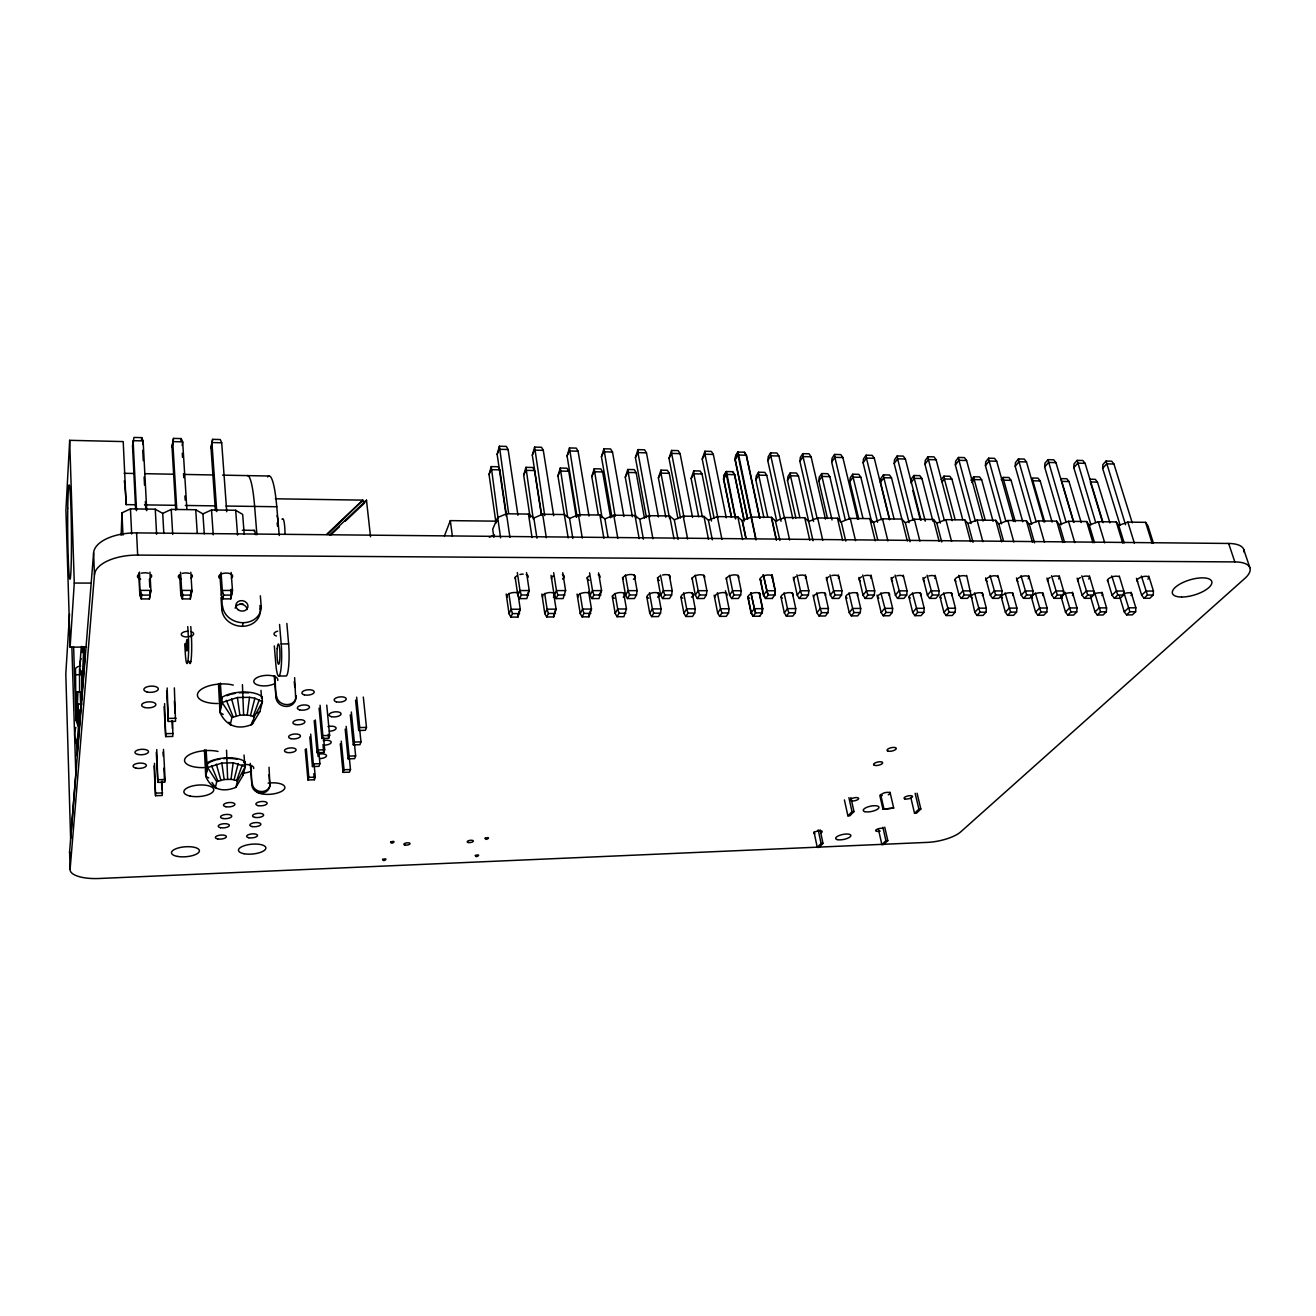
<?xml version="1.0" encoding="UTF-8"?>
<svg xmlns="http://www.w3.org/2000/svg" width="1316" height="1316" viewBox="0 0 1316 1316"><rect width="100%" height="100%" fill="white"/><g stroke="black" fill="none" stroke-linecap="round" stroke-linejoin="round"><path stroke-width="1.5" d="M644.478 518.208L636.138 472.625L634.312 469.615L627.748 469.483L635.973 518.093M623.916 516.497L612.483 452.013L610.624 448.953L603.896 448.789L615.164 516.382M577.066 594.042L580.208 613.519L582.067 616.859L588.976 616.826L589.058 613.486M610.608 517.764L602.629 471.934L600.836 468.907L594.19 468.776L602.004 517.649M589.009 516.036L578.086 451.191L576.276 448.114L569.466 447.95L580.175 516.086M541.847 594.042L544.824 613.618L546.65 616.974L553.658 616.957L553.789 613.601M576.342 517.32L568.742 471.243L566.966 468.2L560.271 468.052L567.657 517.221M80.687 705.639L80.243 692.002L76.213 692.068L76.97 715.476L77.907 692.035M1136.465 578.316L1141.663 595.21L1144.032 598.27L1149.839 598.27L1153.244 595.029L1153.441 591.048L1148.769 576.013M553.691 515.74L543.294 450.352L541.518 447.275L534.625 447.095L544.725 515.625M1119.571 596.28L1124.275 611.874L1126.595 614.901L1132.319 614.885L1135.626 611.743L1135.84 607.811L1131.069 592.2M136.354 504.768L126.155 504.62L123.211 441.584L69.682 440.317L65.915 510.213L70.11 647.176L86.478 647.044M1107.529 580.109L1112.053 595.21L1114.405 598.286L1120.261 598.286L1123.601 595.029L1123.831 591.032L1119.242 575.915M541.386 514.869L534.477 470.536L532.733 467.476L525.939 467.328L533.21 518.784M506.199 594.026L509.029 613.733L510.822 617.105L517.895 617.089L518.093 613.7M1090.421 596.28L1095.027 611.956L1097.314 615L1103.104 614.983L1106.345 611.825L1106.575 607.877L1101.903 592.184M1077.13 578.135L1082.114 595.21L1084.45 598.303L1090.372 598.303L1093.645 595.029L1093.876 590.999L1089.385 575.799M1120.113 525.15L1102.643 468.348L1102.874 464.597L1106.032 461.077L1111.691 461.209L1113.945 464.022L1132.237 522.863M69.534 613.98L65.8 673.891L70.62 838.687L75.818 774.038L71.87 647.094M1060.943 596.28L1065.466 612.039L1067.737 615.115L1073.576 615.098L1076.751 611.907L1076.998 607.943L1072.425 592.167M1046.977 578.037L1051.862 595.21L1054.149 598.319L1060.137 598.319L1063.344 595.013L1063.608 590.983L1059.216 575.701M1090.931 524.771L1073.807 467.674L1074.053 463.906L1077.146 460.37L1082.854 460.501L1085.091 463.331L1103.088 522.649M70.11 647.176L74.272 583.054L69.682 440.317M1031.152 596.296L1035.577 612.137L1037.831 615.214L1043.736 615.197L1046.845 612.006L1047.108 608.008L1042.848 592.907M1016.478 577.938L1021.249 595.21L1023.535 598.336L1029.589 598.336L1032.715 595.013L1032.994 590.95L1028.701 575.586M1061.502 524.64L1044.657 467.015L1044.92 463.216L1047.947 459.646L1053.721 459.794L1055.942 462.64L1073.56 522.255M517.945 515.263L508.108 449.513L506.364 446.404L499.389 446.239L508.585 513.158M76.213 692.068L75.802 697.76L75.489 668.939A6.679 2.912 -1.8 0 1 80.654 666.06M1000.736 595.161L1005.375 612.22L1007.595 615.329L1013.567 615.312L1016.594 612.088L1016.89 608.091L1012.711 592.891M506.051 512.368L499.8 469.828L498.106 466.736L491.23 466.604L498.04 518.34M985.651 577.856L990.323 595.21L992.577 598.352L998.696 598.352L1001.739 595.013L1002.052 590.933L997.841 575.487M1031.678 524.261L1015.195 466.325L1015.491 462.508L1018.452 458.939L1024.276 459.07L1026.48 461.932L1043.72 521.86M79.486 668.89L79.618 691.936M79.898 665.205L81.263 647.028M966.651 575.372L974.827 612.318L977.031 615.444L983.068 615.411L986.029 612.187L986.326 608.156L982.262 592.874M76.97 715.476L77.841 704.093L81.937 704.027M81.822 652.111L82.234 646.617M76.723 721.842L77.825 707.613A30.005 26.238 2.7 0 0 78.434 726.712L77.019 744.724A29.445 25.876 2.1 0 1 75.851 727.419M78.22 716.003L78.664 710.262L81.427 710.212M81.707 671.242L82.02 691.081L79.207 726.3L78.664 710.262M81.115 658.576A31.551 27.225 4.4 0 0 82.382 676.819L83.846 646.715M1001.525 523.867L985.437 465.634L985.733 461.801L988.629 458.198L994.518 458.346L996.689 461.225L1013.55 521.465M1228.65 543.459L1234.836 561.916A34.561 13.242 -17 0 1 1244.804 578.448L960.664 831.909A25.646 8.159 -12.3 0 1 927.533 842.372L99.062 878.496A30.136 10.495 -3.7 0 1 70.11 869.317L69.6 851.847L93.617 552.769A40.451 19.773 -1.6 0 1 136.584 532.898L1228.65 543.459A34.397 13.456 -17.2 0 1 1243.982 552.029M940.035 597.069L943.95 612.417L946.122 615.543L952.241 615.526L955.12 612.285L955.449 608.222L951.468 592.874M70.11 869.317L94.456 574.812L93.617 552.769M922.977 577.658L927.402 595.21L929.606 598.385L935.857 598.385L938.752 595.013L939.098 590.884L935.1 575.256M971.06 523.488L955.35 464.943L955.663 461.094L958.476 457.458L964.447 457.606L966.586 460.501L983.052 521.07M908.928 597.086L912.728 612.499L914.883 615.658L921.052 615.641L923.865 612.368L924.21 608.305L920.345 592.858M891.097 577.56L895.406 595.21L897.578 598.402L903.911 598.402L906.724 595.013L907.086 590.851L903.204 575.158M940.249 523.094L924.934 464.235L925.263 460.37L928.01 456.718L934.031 456.866L936.153 459.761L952.225 520.659M876.999 595.161L881.177 612.598L883.299 615.773L889.534 615.756L892.264 612.466L892.626 608.37L888.859 592.842M858.871 577.461L863.049 595.194L865.204 598.418L871.603 598.418L874.317 595.013L874.712 590.835L870.945 575.043M909.109 522.699L894.189 463.528L894.551 459.629L897.216 455.961L903.302 456.109L905.408 459.037L921.052 520.248M889.682 519.343L880.519 482.265L880.881 478.432L883.464 474.862L889.484 474.994L891.524 477.889L907.333 540.991M845.645 597.102L849.248 612.697L851.353 615.888L857.67 615.872L860.302 612.565L860.697 608.436L857.045 592.825M826.267 577.362L830.33 595.194L832.436 598.435L838.917 598.435L841.549 595.013L841.977 590.802L838.308 574.928M877.607 522.288L863.099 462.804L863.493 458.889L866.076 455.204L872.228 455.352L874.301 458.281L889.517 519.82M244.2 534.296L242.67 514.408L235.679 510.279L211.514 509.95L202.927 513.898L195.722 509.736L171.244 509.407L162.707 513.388L155.255 509.193L130.465 508.864L121.96 512.862L121.154 535.382M858.756 518.932L849.84 481.672L850.235 477.79L852.735 474.221L858.822 474.352L860.845 477.264L871.801 522.419M813.058 595.161L816.973 612.795L819.045 616.003L825.428 615.987L827.978 612.664L828.406 608.518L824.852 592.809M135.647 509.588L132.538 446.058L133.952 437.438L141.766 437.619L143.131 440.909L146.75 510.69M845.3 519.886L831.679 462.08L832.09 458.149L834.591 454.431L840.825 454.596L842.865 457.54L857.654 519.409M827.501 518.52L818.832 481.047L819.243 477.165L821.678 473.563L827.813 473.694L829.82 476.622L840.463 522.024M793.301 577.263L797.233 595.194L799.305 598.451L805.869 598.451L808.402 595.013L808.846 590.785L805.31 574.812M780.964 597.135L784.336 612.894L786.376 616.118L792.841 616.102L795.308 612.763L795.752 608.584L792.314 592.809M813.568 521.481L799.914 461.357L800.342 457.392L802.776 453.658L809.06 453.806L811.084 456.767L825.461 519.146M141.454 440.432L141.766 437.619M774.614 595.013L775.091 590.752L771.653 574.681M795.884 518.093L787.494 480.439L787.922 476.524L790.274 472.905L796.493 473.036L798.467 475.964L813.025 540.777M772.163 598.467L774.877 595.013L775.354 590.752L771.933 574.681M142.737 444.495L143.131 440.909L133.097 440.663L136.551 510.707M761.98 612.861L762.457 608.666L759.135 592.792M759.612 616.217L762.244 612.861L762.721 608.666L759.398 592.792M781.062 521.284L767.787 460.6L768.248 456.636L770.584 452.869L776.95 453.033L778.94 455.994L792.857 518.718M726.119 577.872L729.607 595.194L731.63 598.5L738.342 598.484L740.694 594.996L741.188 590.72L738.029 575.306M763.922 517.682L755.812 479.797L756.272 475.882L758.542 472.23L764.81 472.362L766.751 475.323L776.736 521.218M714.144 595.161L717.681 613.091L719.655 616.365L726.268 616.332L728.554 612.96L729.048 608.749L725.445 590.785M747.455 518.899L735.052 459.843L735.545 455.846L737.799 452.062L744.478 452.227L746.452 455.221L759.891 518.29M691.986 577.773L695.325 595.194L697.332 598.517L704.109 598.517L706.363 594.996L706.889 590.703L703.863 575.191M731.367 517.237L723.52 479.172L724.014 475.208L726.185 471.556L732.782 471.687L734.706 474.665L744.346 520.807M680.882 597.168L683.909 613.207L685.85 616.48L692.545 616.464L694.716 613.059L695.243 608.815L692.167 592.759M714.16 518.471L702.218 459.087L704.883 451.256L711.397 451.421L713.321 454.431L726.284 517.846M149.942 572.131L150.896 590.39L149.382 598.928L141.256 598.928L139.841 595.309L139.562 572.098M698.681 516.81L691.13 478.53L693.729 470.865L700.145 470.996L702.037 473.99L711.462 521.021M141.256 598.928L141.75 595.095L140.467 590.374L150.896 590.39L149.382 598.928M215.298 787.988L216.745 781.655L224.164 779.549L231.024 779.352L233.146 762.786L245.319 766.521L243.082 775.19L235.909 787.33C223.704 792.512 211.317 790.044 205.724 776.292L204.424 749.807M230.267 724.771L231.929 717.516L239.89 715.197L247.211 715.049L249.497 697.315L254.86 698.22L262.41 701.757L259.844 711.693L252.261 724.293C238.92 730.067 226.533 726.81 219.969 712.466L218.472 684.007M657.441 577.675L660.648 595.194L662.622 598.533L669.482 598.533L671.637 594.996L672.196 590.67L669.285 575.076M646.847 597.168L649.742 613.305L651.65 616.612L658.411 616.579L660.517 613.174L661.06 608.897L658.099 592.743M665.814 517.237L658.395 477.873L660.928 470.174L667.409 470.305L669.268 473.316L677.97 518.636M680.487 518.027L669.005 458.33L671.604 450.45L678.184 450.615L680.092 453.642L692.561 517.402M622.501 577.56L625.577 595.194L627.502 598.55L634.444 598.55L636.5 594.996L637.092 590.637L634.296 574.944M612.203 595.984L615.181 613.404L617.056 616.727L623.899 616.711L626.465 608.979L623.768 593.467M175.768 510.115L172.018 446.963L173.515 438.392L181.246 438.59L182.661 441.847L186.872 509.177M173.515 438.392L172.018 446.963M646.419 517.583L635.414 457.54L637.947 449.628L644.593 449.792L646.469 452.836L658.444 516.958M587.133 577.461L590.078 595.194L591.97 598.566L598.994 598.566L601.56 590.621L598.566 572.855M632.387 516.793L625.281 477.215L627.748 469.483M588.976 616.826L591.476 609.061L588.581 591.509M611.956 517.139L601.428 456.767L603.896 448.789M180.851 441.37L181.246 438.59M598.254 514.359L591.789 476.556L594.19 468.776M182.134 445.417L182.661 441.847L172.741 441.617L176.772 509.029M551.059 575.372L554.151 595.194L556.01 598.583L563.116 598.583L565.6 590.588L562.755 572.723M553.658 616.957L556.076 609.144L553.625 593.45M568.183 537.915L557.935 475.882L560.271 468.052M577.099 516.678L567.064 455.961L569.466 447.95M515.148 577.247L517.78 595.194L519.606 598.615L526.811 598.599L529.213 590.555L526.532 572.592M517.895 617.089L520.248 609.226L517.649 591.46M541.567 514.523L532.306 455.155L534.625 447.095M530.134 517.468L523.686 475.208L525.939 467.328M506.183 516.036L497.152 454.349L499.389 446.239M496.017 523.094L489.042 474.533L491.23 466.604M190.853 591.295L190.327 598.912L182.299 598.912L180.851 595.309L181.641 590.407L180.555 572.246M182.299 598.912L182.94 595.095L181.641 590.407L191.939 590.407L190.804 572.279M215.396 510.641L211.004 447.868L212.616 439.347L220.249 439.544L221.697 442.785L226.73 511.727M212.616 439.347L211.004 447.868M162.082 781.013L162.23 795.506L155.551 795.719L154.482 763.313M163.497 749.413L165.092 779.516L164.615 782.181L157.838 782.378L156.752 749.561M172.676 721.497L172.807 736.45L165.701 736.615L164.582 703.616M174.354 687.873L175.538 721.3L168.3 721.431L167.165 687.988M190.327 598.912L191.939 590.407L190.984 595.095L182.94 595.095M219.936 575.322L221.335 595.309L222.832 598.895L230.761 598.879L231.024 589.321M221.335 595.309L222.305 590.44L221.039 572.394M222.832 598.895L223.605 595.095L222.305 590.44L232.471 590.44L231.155 572.427M260.338 595.803L261.144 605.837L260.272 609.472A19.362 16.582 11.9 0 1 242.309 626.301A19.362 16.582 11.9 0 1 221.845 609.555L222.026 597.826M230.761 598.879L232.471 590.44L231.55 595.095L223.605 595.095M235.909 787.33L237.505 781.03L245.319 766.521L244.973 761.783A21.796 8.603 -4.5 0 0 227.207 757.868A21.796 8.603 -4.5 0 0 207.303 762.803L207.615 767.573L205.724 776.292L208.783 777.97M252.261 724.293L254.087 717.072L262.41 701.757L262.016 696.773A23.277 9.886 -4.3 0 0 243.115 692.035A23.277 9.886 -4.3 0 0 221.795 697.464L222.141 702.481L219.969 712.466L223.194 714.44M132.538 446.058L133.508 441.65M215.001 760.22A20.48 8.093 -4.5 0 0 208.405 763.033L207.007 764.185L207.303 762.803M221.795 697.464L221.45 699.043L220.348 683.037M242.374 626.301L243.18 622.698M231.024 779.352L234.084 779.779L238.196 763.527M247.211 715.049L250.468 715.591L254.86 698.22M243.773 762.079L244.628 763.165L244.973 761.783M262.016 696.773L261.604 698.352L260.996 690.39M269.04 767.261L269.829 784.616A9.031 8.159 10.7 0 1 261.489 793.087A9.031 8.159 10.7 0 1 251.882 785.142L250.978 765.764M294.62 677.625L295.639 697.496A9.886 8.719 13.5 0 1 286.592 706.462A9.886 8.719 13.5 0 1 276.031 697.809L274.896 675.865M327.536 534.461L362.838 500.129L275.357 498.797M329.526 535.151L366.49 500.195L366.062 501.577L362.41 501.511M314.179 764.909L315.281 777.164L314.392 779.763L307.928 779.96L308.816 777.345L306.283 748.738M318.834 751.814L319.92 763.675L318.998 766.356L312.451 766.537L313.356 763.856L310.691 734.147M323.588 737.783L324.69 749.791L323.752 752.555L317.107 752.719L318.044 749.955L315.297 719.918M326.746 705.129L329.625 735.48L328.638 738.325L321.91 738.473L322.864 735.628L320.051 705.244M237.505 781.03L236.6 780.536L242.341 764.793M254.087 717.072L253.149 716.48L259.268 699.75M349.266 757.292L350.484 769.547L349.48 772.179L343.048 772.36L344.035 769.728L341.255 741.122M354.465 744.05L355.649 755.927L354.629 758.641L348.098 758.806L349.118 756.091L346.174 726.383M359.745 729.886L360.979 741.895L359.926 744.692L353.297 744.84L354.349 742.043L351.323 712.005M363.315 697.069L366.473 727.419L365.371 730.314L358.659 730.446L359.745 727.567L356.636 697.184M444.43 535.957L450.319 520.626L497.58 521.185M489.042 474.533L491.016 469.647L499.8 469.828M497.152 454.349L499.175 449.299L508.108 449.513M251.027 724.919L252.573 721.217M536.944 538.178L533.835 517.994L528.473 514.079L506.479 513.783L497.678 517.533L492.71 529.229L493.862 537.29M523.686 475.208L525.775 470.355L534.477 470.536M532.306 455.155L534.477 450.138L543.294 450.352M557.935 475.882L560.139 471.062L568.742 471.243M567.064 455.961L569.351 450.977L578.086 451.191M509.029 613.733L511.151 609.242L508.864 593.434M517.78 595.194L519.985 590.555L517.32 572.559M510.822 617.105L512.483 613.618L511.151 609.242L520.248 609.226L518.817 612.203M519.606 598.615L521.333 594.996L519.985 590.555L529.213 590.555L526.992 595.194M591.789 476.556L594.125 471.77L602.629 471.934M601.428 456.767L603.847 451.799L612.483 452.013M544.824 613.618L547.094 609.16L544.676 593.45M554.151 595.194L556.471 590.588L553.674 572.69M546.65 616.974L548.41 613.503L547.094 609.16L556.076 609.144L554.546 612.105M556.01 598.583L557.836 594.996L556.471 590.588L565.6 590.588M625.281 477.215L627.732 472.46L636.138 472.625M635.414 457.54L637.947 452.622L637.947 449.628M580.208 613.519L582.593 609.078L580.06 593.45M590.078 595.194L592.545 590.604L589.584 572.822M582.067 616.859L583.926 613.404L582.593 609.078L591.476 609.061L589.864 612.006M591.97 598.566L593.894 594.996L592.545 590.604L601.56 590.621L599.06 595.194M658.395 477.873L660.961 473.135L660.928 470.174M669.005 458.33L671.654 453.428L671.604 450.45M691.13 478.53L693.828 473.809L693.729 470.865M702.218 459.087L704.981 454.234L704.883 451.256M615.181 613.404L617.697 608.995L615.033 593.467M625.577 595.194L628.176 590.637L625.413 574.928M617.056 616.727L619.03 613.289L617.697 608.995L626.465 608.979M627.502 598.55L629.542 594.996L628.176 590.637L637.092 590.637M723.52 479.172L726.317 474.484L726.185 471.556M735.052 459.843L737.947 455.023L737.799 452.062M649.742 613.305L652.374 608.913L649.462 592.743M660.648 595.194L663.396 590.67L660.517 575.043M651.65 616.612L653.723 613.19L652.374 608.913L661.06 608.897M662.622 598.533L664.761 594.996L663.396 590.67L672.196 590.67M755.812 479.797L758.723 475.158L758.542 472.23M767.787 460.6L770.798 455.813L770.584 452.869M683.909 613.207L686.672 608.847L683.629 592.759M695.325 595.194L698.187 590.687L695.193 575.158M685.85 616.48L688.021 613.091L686.672 608.847L695.243 608.815M697.332 598.517L699.569 594.996L698.187 590.687L706.889 590.703M787.494 480.439L790.505 475.8L790.274 472.905M799.914 461.357L803.023 456.586L802.776 453.658M717.681 613.091L720.559 608.765L717.401 592.776M729.607 595.194L732.584 590.72L729.459 575.273M719.655 616.365L721.925 612.976L720.559 608.765L729.048 608.749M731.63 598.5L733.966 594.996L732.584 590.72L741.188 590.72M818.832 481.047L821.957 476.458L821.678 473.563M831.679 462.08L834.887 457.343L834.591 454.431M759.875 616.217L753.081 616.233L751.074 612.993L754.331 608.683L751.041 592.792M772.426 598.467L765.534 598.467L763.477 595.194L766.85 590.752L763.445 574.664M753.081 616.233L755.697 612.878L754.331 608.683M765.534 598.467L768.231 595.013L766.85 590.752M849.84 481.672L853.064 477.099L852.735 474.221M863.099 462.804L866.422 458.1L866.076 455.204M784.336 612.894L787.462 608.617L784.056 592.792M797.233 595.194L800.457 590.769L796.937 574.779M880.519 482.265L883.826 477.724L883.464 474.862M894.189 463.528L897.594 458.84L897.216 455.961M786.376 616.118L788.827 612.779L795.308 612.763M799.305 598.451L801.839 595.013L808.402 595.013M913.88 475.504L911.215 479.04L910.869 482.873L914.275 478.35L913.88 475.504L919.818 475.635L921.891 478.514L932.945 521.268M924.934 464.235L928.438 459.58L928.01 456.718M816.973 612.795L820.213 608.535L816.693 592.809M830.33 595.194L833.67 590.802L830.034 574.895M819.045 616.003L821.579 612.68L827.978 612.664M832.436 598.435L835.051 595.013L841.549 595.013M941.22 479.666L943.95 476.145L949.839 476.26L951.929 479.139L962.753 519.721M942.059 481.969L944.394 478.975L943.95 476.145M955.35 464.943L958.953 460.32L958.476 457.458M849.248 612.697L852.603 608.453L848.968 592.825M863.049 595.194L866.504 590.818L862.753 575.01M851.353 615.888L853.969 612.582L860.302 612.565M865.204 598.418L867.902 595.013L874.317 595.013M970.912 480.258L973.725 476.77L979.548 476.902L981.654 479.748L993.087 521.35M971.8 482.561L974.202 479.583L973.725 476.77M985.437 465.634L989.138 461.044L988.629 458.198M881.177 612.598L884.615 608.387L892.626 608.37M895.406 595.21L898.96 590.851L907.086 590.851M883.299 615.773L885.997 612.483L892.264 612.466M897.578 598.402L900.374 595.013L906.724 595.013M1001.246 479.715L1003.17 477.395L1008.928 477.511L1011.083 480.356L1022.762 521.745M1015.195 466.325L1018.995 461.751L1018.452 458.939M912.728 612.499L916.281 608.321L924.21 608.305M927.402 595.21L931.07 590.868L939.098 590.884M914.883 615.658L917.663 612.401L923.865 612.368M929.606 598.385L932.468 595.013L938.752 595.013M1044.657 467.015L1048.539 462.459L1055.942 462.64M943.95 612.417L947.602 608.239L955.449 608.222M961.256 598.369L964.217 595.013L970.418 595.013L967.457 598.369L961.256 598.369L959.035 595.21L962.802 590.9L970.747 590.9M1073.807 467.674L1077.788 463.166L1085.091 463.331M946.122 615.543L948.984 612.302L955.12 612.285M1102.643 468.348L1106.707 463.857L1113.945 464.022M974.827 612.318L978.578 608.173L986.326 608.156M990.323 595.21L994.189 590.917L1002.052 590.933M977.031 615.444L979.959 612.203L986.029 612.187M992.577 598.352L995.603 595.013L1001.739 595.013M1005.375 612.22L1009.224 608.107L1016.89 608.091M1021.249 595.21L1025.23 590.95L1032.994 590.95M1007.595 615.329L1010.606 612.121L1016.594 612.088M1023.535 598.336L1026.645 595.013L1032.715 595.013M1035.577 612.137L1039.525 608.025L1047.108 608.008M1051.862 595.21L1055.926 590.966L1063.608 590.983M1037.831 615.214L1040.907 612.022L1046.845 612.006M1054.149 598.319L1057.34 595.013L1063.344 595.013M814.012 831.909L817.269 847.405L821.069 843.49L822.994 843.408L820.115 829.804M844.395 799.914L847.899 815.854L851.995 811.643L853.985 811.577L850.876 797.562M822.994 843.408L819.194 847.323L817.269 847.405M853.985 811.577L849.873 815.788L847.899 815.854M1065.466 612.039L1069.497 607.959L1076.998 607.943M1082.114 595.21L1086.276 590.999L1093.876 590.999M1067.737 615.115L1070.895 611.94L1076.751 611.907M1084.45 598.303L1087.707 595.029L1093.645 595.029M879.795 795.308L882.97 809.258L893.679 808.04L889.994 792.117M893.679 808.04L882.97 809.258M1095.027 611.956L1099.156 607.893L1106.575 607.877M1112.053 595.21L1116.313 591.016L1123.831 591.032M1097.314 615L1100.554 611.841L1106.345 611.825M1114.405 598.286L1117.728 595.029L1123.601 595.029M1124.275 611.874L1128.486 607.827L1135.84 607.811M1141.663 595.21L1146.006 591.048L1153.441 591.048M878.414 829.277L881.868 844.576L885.915 840.694L887.807 840.611L884.747 827.172M910.82 797.545L914.538 813.304L918.897 809.126L920.838 809.044L917.087 793.235M887.807 840.611L883.743 844.494L881.868 844.576M920.838 809.044L916.462 813.222L914.538 813.304M1126.595 614.901L1129.885 611.759L1135.626 611.743M1144.032 598.27L1147.437 595.029L1153.244 595.029M326.467 534.477L362.838 500.129M330.612 535.119L339.479 526.729M345.384 521.136L364.598 502.975M249.497 697.315L237.406 697.513L222.141 702.481L231.929 717.516M257.081 713.091L259.844 711.693M233.146 762.786L221.828 763.099L207.615 767.573L216.745 781.655M533.835 517.994L542.669 514.26L564.399 514.556L569.581 518.455L572.855 538.507M489.338 537.208L494.52 535.02M569.581 518.455L578.431 514.737L599.899 515.033L604.899 518.899L607.992 536.846M604.899 518.899L613.766 515.214L634.986 515.494L639.806 519.343L643.409 539.165M639.806 519.343L648.689 515.675L669.68 515.971L674.302 519.787L678.069 539.494M674.302 519.787L683.218 516.152L703.961 516.415L708.419 520.215L712.334 539.823M708.419 520.215L717.335 516.596L737.848 516.875L742.125 520.643L745.794 538.195M742.125 520.643L751.337 517.056M845.744 541.073L841.253 521.909L837.453 518.208L817.647 517.945L808.666 521.498L804.718 517.764L784.681 517.501L775.716 521.07L771.341 517.32L776.226 539.905M841.253 521.909L850.251 518.389L869.827 518.636L873.462 522.32L877.64 539.478M873.462 522.32L882.477 518.817L901.838 519.08L905.326 522.732L910.08 541.682M905.326 522.732L914.34 519.244L933.488 519.491L936.827 523.126L941.713 541.978M936.827 523.126L945.859 519.655L964.793 519.919L967.984 523.538L973.001 542.274M967.984 523.538L977.031 520.083L995.751 520.33L998.795 523.916L1003.434 540.712M998.795 523.916L1007.842 520.494L1026.381 520.741L1029.277 524.311L1034.541 542.866M1029.277 524.311L1038.34 520.906L1056.666 521.152L1059.429 524.689L1064.595 542.406M1059.429 524.689L1068.493 521.3L1086.621 521.547L1089.253 525.084L1094.534 542.685M1089.253 525.084L1098.334 521.712L1116.264 521.942L1118.748 525.446L1124.144 542.982M1118.748 525.446L1127.845 522.107L1145.578 522.337L1147.947 525.824L1153.441 543.261M155.995 793.12L162.691 792.923M344.035 769.728L350.484 769.547M158.298 779.714L165.092 779.516M308.816 777.345L315.281 777.164M313.356 763.856L319.92 763.675M318.044 749.955L324.69 749.791M349.118 756.091L355.649 755.927M354.349 742.043L360.979 741.895M359.745 727.567L366.473 727.419M166.211 733.654L173.35 733.505M322.864 735.628L329.625 735.48M168.826 718.388L176.081 718.256M278.548 676.062L285.885 675.963A21.961 3.224 89.4 0 0 288.681 665.962A21.961 3.224 89.4 0 0 288.615 643.886L286.855 623.439M75.078 674.73L81.707 674.647L82.283 691.903M184.733 643.853L185.326 653.575A18.539 1.81 89.4 0 0 187.843 661.504L190.853 661.553M187.76 626.58L188.352 636.434L191.396 636.418A18.523 1.826 89.4 0 1 191.379 656.98A18.523 1.826 89.4 0 1 189.471 662.672M279.551 624.458L281.196 643.935L288.615 643.886M512.483 613.618L519.59 613.585M548.41 613.503L555.434 613.486M583.926 613.404L590.868 613.371M619.03 613.289L625.89 613.272M653.723 613.19L660.517 613.174M688.021 613.091L694.716 613.059M721.925 612.976L728.554 612.96M762.244 612.861L755.433 612.878L750.778 592.792M754.068 608.683L762.721 608.666M795.752 608.584L787.462 608.617L788.827 612.779M828.406 608.518L820.213 608.535L821.579 612.68M860.697 608.436L852.603 608.453L853.969 612.582M521.333 594.996L528.555 594.996M557.836 594.996L564.959 594.996M593.894 594.996L600.951 594.996M629.542 594.996L636.5 594.996M664.761 594.996L671.637 594.996M699.569 594.996L706.363 594.996M733.966 594.996L740.694 594.996M774.877 595.013L767.968 595.013L763.181 574.664M141.75 595.095L149.892 595.095M74.272 583.054L90.672 583.087M766.586 590.752L775.354 590.752M808.846 590.785L800.457 590.769L801.839 595.013M841.977 590.802L833.67 590.802L835.051 595.013M874.712 590.835L866.504 590.818L867.902 595.013M94.456 574.812A40.681 19.493 -1.8 0 1 137.67 555.089L1234.836 561.916M242.325 530.233L254.235 530.348M751.074 517.056L771.604 517.336L776.489 539.905M144.497 504.883L175.094 505.311M185.293 505.459L215.873 505.887M226.072 506.035L276.771 506.742L279.255 535.497M124.132 473.299L134.397 473.48M144.645 473.678L173.367 474.221M183.615 474.418L214.376 474.994M222.585 475.142L268.76 476.014M669.268 473.316L660.961 473.135L669.564 518.52M702.037 473.99L693.828 473.809L702.382 516.991M734.706 474.665L726.317 474.484L735.463 518.685M766.751 475.323L758.723 475.158L767.754 517.122M798.467 475.964L790.505 475.8L799.848 517.55M829.82 476.622L821.957 476.458L832.041 519.952M860.845 477.264L853.064 477.099L862.983 518.389M891.524 477.889L883.826 477.724L894.041 518.817M921.891 478.514L914.275 478.35L925.263 521.169M951.929 479.139L944.394 478.975L955.153 519.623M981.654 479.748L974.202 479.583L985.223 520.034M1003.17 477.395L1003.697 480.192L1011.083 480.356M1040.183 480.949L1038.011 478.136L1032.32 478.004L1032.879 480.801L1040.183 480.949L1052.126 522.123M1068.987 481.541L1066.799 478.728L1061.157 478.613L1061.765 481.393L1068.987 481.541L1081.176 522.518M1109.931 522.896L1097.495 482.133L1090.339 481.985L1102.117 520.856M1089.697 479.221L1095.29 479.337L1097.495 482.133M221.697 442.785L211.909 442.554L216.762 511.595M646.469 452.836L637.947 452.622L649.775 516.843M680.092 453.642L671.654 453.428L684.007 517.287M713.321 454.431L704.981 454.234L717.829 517.731M746.452 455.221L737.947 455.023L755.861 539.708M778.94 455.994L770.798 455.813L784.599 518.619M811.084 456.767L803.023 456.586L817.285 519.047M842.865 457.54L834.887 457.343L849.56 519.294M874.301 458.281L866.422 458.1L881.523 519.721M905.408 459.037L897.594 458.84L913.139 520.133M936.153 459.761L928.438 459.58L944.394 520.56M966.586 460.501L958.953 460.32L975.32 520.955M996.689 461.225L989.138 461.044L1005.901 521.366M1026.48 461.932L1018.995 461.751L1036.153 521.761M234.084 779.779L236.6 780.536M250.468 715.591L253.149 716.48M228.918 722.221L231.221 725.346M211.958 782.477L216.202 788.465M744.231 452.227L746.188 455.221L759.645 518.29M732.535 471.687L734.46 474.648L744.099 520.807M765.797 598.467L763.741 595.194L760.368 579.155M753.344 616.233L751.337 612.993L748.064 597.135M226.319 700.326L233.179 716.891M211.498 765.649L217.897 781.095M1147.437 595.029L1141.367 575.997M1129.885 611.759L1123.749 592.2M1117.728 595.029L1111.757 575.882M1100.554 611.841L1094.501 592.184M1087.707 595.029L1081.818 575.783M1070.895 611.94L1064.94 592.167M1057.34 595.013L1051.55 575.668M1040.907 612.022L1035.281 592.907M1026.645 595.013L1020.953 575.569M1010.606 612.121L1005.079 592.891M995.603 595.013L990.01 575.454M979.959 612.203L974.531 592.874M964.217 595.013L958.739 575.339M948.984 612.302L943.654 592.858M932.468 595.013L927.106 575.24M1243.669 549.348L1249.871 567.673M917.663 612.401L912.449 592.858M900.374 595.013L895.11 575.125M885.997 612.483L880.881 592.842M1145.578 522.337L1152.174 543.327M1127.845 522.107L1134.359 543.163M1125.525 524.722L1106.032 461.077M1116.264 521.942L1122.729 543.047M1098.334 521.712L1104.733 542.883M1095.685 522.551L1077.146 460.37M1086.621 521.547L1092.971 542.768M1061.765 481.393L1073.889 522.419M1068.493 521.3L1074.761 542.603M1066.075 522.156L1047.947 459.646M1056.666 521.152L1062.867 542.488M1032.879 480.801L1044.756 522.024M1038.34 520.906L1044.46 542.307M1026.381 520.741L1032.451 542.192M1003.697 480.192L1015.31 521.646M231.517 698.631L236.337 715.871M216.35 764.119L220.841 780.174M1007.842 520.494L1013.846 542.011M995.751 520.33L1001.69 541.896M977.031 520.083L982.871 541.715M964.793 519.919L970.583 541.6M945.859 519.655L951.567 541.419M954.988 579.698L959.035 595.21M933.488 519.491L939.13 541.304M912.843 490.638L920.279 519.754M914.34 519.244L919.9 541.123M882.477 518.817L887.905 540.958M869.827 518.636L875.206 540.843M850.251 518.389L855.532 540.662M915.146 793.301L918.897 809.126M837.453 518.208L842.668 540.531M817.647 517.945L822.763 540.35M880.634 794.453L883.826 808.402M882.872 827.254L885.915 840.694M804.718 517.764L809.768 540.218M848.902 797.628L851.995 811.643M784.681 517.501L789.633 540.037M775.453 521.07L779.927 540.465M818.19 829.886L821.069 843.49M756.124 539.708L738.046 452.079L735.792 455.862L735.315 459.86L747.718 518.899M760.105 579.155L763.477 595.194M742.389 520.659L746.057 538.195M737.848 516.875L742.553 539.576M735.726 518.701L726.448 471.556L724.261 475.224L723.784 479.172L731.614 517.237M747.801 597.135L751.074 612.993M717.335 516.596L721.941 539.379M703.961 516.415L708.485 539.264M683.218 516.152L687.643 539.067M669.68 515.971L674.022 538.935M648.689 515.675L652.933 538.721M634.986 515.494L639.165 538.589M613.766 515.214L617.829 538.392M599.899 515.033L603.88 538.26M578.431 514.737L582.281 538.063M542.669 514.26L546.321 537.718M528.473 514.079L532.059 537.57M506.479 513.783L509.934 537.372M497.678 517.533L500.606 537.833M221.828 763.099L224.164 779.549M237.406 697.513L239.89 715.197M450.319 520.626L452.375 536.221M366.49 500.195L370.52 536.764M355.567 700.128L358.659 730.446M350.303 714.868L353.297 744.84M345.187 729.163L348.098 758.806M340.285 743.82L343.048 772.36M328.26 734.295L328.638 738.325M323.012 744.576L323.752 752.555M319.097 708.156L321.91 738.473M317.732 752.538L318.094 756.486M314.195 720.757L317.107 752.719M313.833 773.66L314.392 779.763M309.803 736.911L312.451 766.537M305.23 749.38L307.928 779.96M294.258 681.491L294.784 687.495M274.304 645.893L275.817 664.103A21.977 3.142 89.4 0 0 280.144 673.644A21.977 3.142 89.4 0 0 281.196 643.935M274.221 675.733L276.031 697.809M256.916 534.79L254.63 506.43A64.418 8.225 89.8 0 0 247.194 475.619M259.943 605.475L260.272 609.472M269.056 774.729L269.829 784.616M235.679 510.279L237.554 535.036M250.254 763.362L251.882 785.142M242.424 684.633L243.608 714.917M244.036 755.022L244.628 763.165M242.851 772.048L243.082 775.19M220.989 597.513L221.845 609.555M211.514 509.95L213.225 534.806M226.549 750.202L227.635 779.269M219.443 684.238L221.039 707.498M202.927 513.898L204.276 533.901M195.722 509.736L197.219 532.75M206.102 749.857L207.007 764.185M205.28 750.433L206.645 771.949M182.266 453.296L182.513 457.359M183.533 473.628L183.779 477.708M184.914 496L185.178 500.08M190.787 626.58L191.396 636.418M179.65 575.191L180.851 595.309M171.244 509.407L172.709 534.428M174.386 701.099L175.077 713.206M162.707 513.388L163.826 533.523M171.935 720.477L172.38 728.472M166.655 691.097L168.3 721.431M155.255 509.193L156.604 534.28M164.089 706.626L165.701 736.615M163.036 752.143L163.25 756.141M163.875 768.166L164.615 782.181M161.506 781.638L161.917 789.567M142.737 450.368L143.263 460.6M144.118 476.984L144.53 485.16M145.385 501.528L145.796 509.72M149.382 579.139L149.81 587.216M150.024 591.262L150.221 595.309M156.291 752.308L157.838 782.378M154.054 765.978L155.551 795.719M136.584 532.898L137.67 555.089M138.756 573.036L139.841 595.309M130.465 508.864L131.666 534.033M121.96 512.862L122.98 535.151M84.092 647.472L84.586 661.718L77.052 755.713L76.542 739.296M82.184 670.864L82.382 676.819M77.841 704.093L78.434 726.712M76.887 740.957L77.019 744.724M73.63 647.028L75.966 720.855M70.406 854.577A30.005 10.676 -3.6 0 1 69.6 851.847M217.963 703.517A22.652 9.706 -4 0 1 198.864 691.492A22.652 9.706 -4 0 1 233.294 685.093M203.914 767.623A21.204 8.439 -4.2 0 1 185.852 757.374A21.204 8.439 -4.2 0 1 218.012 751.436M1137.731 581.656A6.103 2.418 -16.4 0 1 1139.08 578.168A6.103 2.418 -16.4 0 1 1146.664 576.326A6.103 2.418 -16.4 0 1 1147.914 579.188M1123.042 594.174A5.988 2.352 -16.1 0 1 1130.033 592.858A5.988 2.352 -16.1 0 1 1130.97 595.572M1108.253 581.59A6.103 2.451 -16.1 0 1 1110.342 577.609A6.103 2.451 -16.1 0 1 1118.436 576.572M1093.81 594.174A6.004 2.385 -15.8 0 1 1100.834 592.858A6.004 2.385 -15.8 0 1 1101.87 595.572M1083.381 576.457A6.119 2.484 -15.9 0 1 1088.579 576.474A6.119 2.484 -15.9 0 1 1088.694 579.007M1078.462 581.508A6.119 2.484 -15.9 0 1 1080.42 577.527M1062.374 598.023A6.004 2.418 -15.5 0 1 1063.443 594.602A6.004 2.418 -15.5 0 1 1070.944 592.792A6.004 2.418 -15.5 0 1 1072.458 595.572M1053.145 576.359A6.136 2.517 -15.6 0 1 1058.393 576.375A6.136 2.517 -15.6 0 1 1058.607 578.925M1048.326 581.442A6.136 2.517 -15.6 0 1 1050.184 577.428M1032.616 598.04A6.021 2.451 -15.2 0 1 1033.586 594.602A6.021 2.451 -15.2 0 1 1041.104 592.776A6.021 2.451 -15.2 0 1 1042.716 595.589M1017.877 581.359A6.136 2.55 -15.3 0 1 1018.814 577.79A6.136 2.55 -15.3 0 1 1026.48 575.915A6.136 2.55 -15.3 0 1 1028.174 578.826M1002.529 598.056A6.037 2.484 -14.9 0 1 1003.401 594.602A6.037 2.484 -14.9 0 1 1010.935 592.759A6.037 2.484 -14.9 0 1 1012.662 595.589M987.082 581.277A6.152 2.599 -14.9 0 1 990.125 576.605A6.152 2.599 -14.9 0 1 998.022 577.263M972.129 598.073A6.054 2.517 -14.6 0 1 972.886 594.602A6.054 2.517 -14.6 0 1 980.453 592.743A6.054 2.517 -14.6 0 1 982.295 595.589M955.942 581.211A6.169 2.632 -14.6 0 1 957.472 577.115A6.169 2.632 -14.6 0 1 965.845 576.063M941.384 598.089A6.07 2.55 -14.3 0 1 942.042 594.585A6.07 2.55 -14.3 0 1 949.626 592.726A6.07 2.55 -14.3 0 1 951.583 595.589M935.38 577.05A6.185 2.665 -14.2 0 1 934.853 578.563M924.457 581.129A6.185 2.665 -14.2 0 1 925.855 577.033M928.8 575.931A6.185 2.665 -14.2 0 1 934.294 575.947M910.31 598.106A6.087 2.583 -13.9 0 1 910.853 594.585A6.087 2.583 -13.9 0 1 918.453 592.71A6.087 2.583 -13.9 0 1 920.526 595.589M892.626 581.047A6.202 2.698 -13.8 0 1 893.909 576.918M896.838 575.816A6.202 2.698 -13.8 0 1 903.533 576.951M878.891 598.122A6.103 2.632 -13.5 0 1 879.318 594.585A6.103 2.632 -13.5 0 1 886.935 592.71A6.103 2.632 -13.5 0 1 889.139 595.589M860.434 580.965A6.235 2.747 -13.4 0 1 861.585 576.819M864.513 575.717A6.235 2.747 -13.4 0 1 870.123 575.734A6.235 2.747 -13.4 0 1 870.879 578.366M847.109 598.138A6.119 2.665 -13.1 0 1 847.422 594.585A6.119 2.665 -13.1 0 1 855.071 592.693A6.119 2.665 -13.1 0 1 857.39 595.589M826.612 579.764A6.251 2.78 -13 0 1 828.899 576.721M831.811 575.602A6.251 2.78 -13 0 1 837.502 575.618A6.251 2.78 -13 0 1 838.341 578.267M813.732 597.069A6.152 2.698 -12.7 0 1 820.378 592.726A6.152 2.698 -12.7 0 1 825.297 595.589M793.63 579.682A6.267 2.813 -12.6 0 1 795.835 576.605M798.746 575.487A6.267 2.813 -12.6 0 1 804.487 575.503A6.267 2.813 -12.6 0 1 805.441 578.168M782.494 598.155A6.169 2.731 -12.3 0 1 782.576 594.569A6.169 2.731 -12.3 0 1 790.258 592.661A6.169 2.731 -12.3 0 1 792.824 595.589M761.619 580.718A6.3 2.846 -12.1 0 1 762.392 576.49A6.3 2.846 -12.1 0 1 771.11 575.388M772.459 576.523A6.3 2.846 -12.1 0 1 772.163 578.069M749.643 598.171A6.202 2.764 -11.8 0 1 749.594 594.569A6.202 2.764 -11.8 0 1 757.309 592.644A6.202 2.764 -11.8 0 1 760.006 595.589M726.514 579.501A6.333 2.895 -11.6 0 1 733.078 574.944A6.333 2.895 -11.6 0 1 738.49 577.971M714.999 597.102A6.218 2.796 -11.4 0 1 721.415 592.677A6.218 2.796 -11.4 0 1 726.794 595.589M692.364 579.402A6.35 2.928 -11.1 0 1 698.845 574.829A6.35 2.928 -11.1 0 1 704.438 577.872M682.79 598.204A6.251 2.829 -10.9 0 1 683.234 594.075A6.251 2.829 -10.9 0 1 691.936 592.973A6.251 2.829 -10.9 0 1 691.476 597.102M659.349 580.471A6.383 2.961 -10.6 0 1 659.694 576.161M662.59 575.026A6.383 2.961 -10.6 0 1 668.61 575.043A6.383 2.961 -10.6 0 1 669.976 577.773M648.804 598.221A6.284 2.879 -10.4 0 1 649.101 594.075A6.284 2.879 -10.4 0 1 657.868 592.957A6.284 2.879 -10.4 0 1 657.539 597.119M622.879 579.221A6.415 2.994 -10 0 1 626.482 575.207A6.415 2.994 -10 0 1 634.312 575.24A6.415 2.994 -10 0 1 633.407 579.237M614.408 598.254A6.317 2.912 -9.8 0 1 614.556 594.059A6.317 2.912 -9.8 0 1 623.389 592.94A6.317 2.912 -9.8 0 1 623.225 597.135M589.157 580.29A6.465 3.043 -9.5 0 1 589.19 575.947M598.254 574.796A6.465 3.043 -9.5 0 1 599.849 577.56M577.987 597.135A6.35 2.945 -9.3 0 1 584.074 592.628A6.35 2.945 -9.3 0 1 590.127 595.605M562.425 574.681A6.498 3.076 -8.9 0 1 562.508 579.056M551.717 579.024A6.498 3.076 -8.9 0 1 553.312 575.816M554.957 595.605A6.383 2.977 -8.7 0 1 553.362 597.151M542.735 597.151A6.383 2.977 -8.7 0 1 547.094 592.924A6.383 2.977 -8.7 0 1 554.924 594.059M515.51 578.925A6.531 3.109 -8.3 0 1 517.007 575.701M519.869 574.533A6.531 3.109 -8.3 0 1 523.225 574.105M526.186 574.549A6.531 3.109 -8.3 0 1 528.029 577.362M507.071 597.168A6.432 3.01 -8.2 0 1 509.802 593.401A6.432 3.01 -8.2 0 1 517.55 592.907M318.62 754.232A5.79 2.319 -5.6 0 1 326.5 755.45A5.79 2.319 -5.6 0 1 319.969 758.575M323.21 740.661A5.873 2.385 -5.6 0 1 331.204 741.944A5.873 2.385 -5.6 0 1 324.559 745.136M327.98 726.58A5.971 2.451 -5.6 0 1 336.09 727.913A5.971 2.451 -5.6 0 1 329.329 731.202M275.455 683.152A12.058 5.231 -4.5 0 1 255.765 684.139A12.058 5.231 -4.5 0 1 263.118 675.684A12.058 5.231 -4.5 0 1 277.775 680.487M251.619 770.798A11.021 4.343 -4.7 0 1 243.509 773.134M243.921 764.415A11.021 4.343 -4.7 0 1 253.675 768.56M276.442 636.006A6.07 2.764 -4.5 0 1 274.057 633.588A6.07 2.764 -4.5 0 1 277.709 631.154M191.034 631.647A6.218 2.829 -3.1 0 1 190.146 636.566M186.987 636.96A6.218 2.829 -3.1 0 1 181.295 634.148A6.218 2.829 -3.1 0 1 187.991 631.269M242.95 603.797A6.333 2.977 -3.7 0 1 239.726 604.192M219.328 578.135A6.975 3.356 -3.3 0 1 221.713 573.858A6.975 3.356 -3.3 0 1 230.645 573.875A6.975 3.356 -3.3 0 1 231.32 578.168M191.741 574.664A7.057 3.389 -2.6 0 1 191.149 578.053M181.378 579.27A7.057 3.389 -2.6 0 1 179.552 574.615M182.332 573.381A7.057 3.389 -2.6 0 1 189.372 573.398M150.929 574.533A7.139 3.422 -2 0 1 150.468 577.938M140.615 579.172A7.139 3.422 -2 0 1 138.591 574.483M141.355 573.233A7.139 3.422 -2 0 1 148.494 573.266M882.279 795.604A4.376 1.497 -12.1 0 1 883.151 793.318A4.376 1.497 -12.1 0 1 889.155 792.495A4.376 1.497 -12.1 0 1 888.267 794.798M880.207 831.103A4.162 1.365 -11.8 0 1 875.814 830.939A4.162 1.365 -11.8 0 1 877.887 828.932A4.162 1.365 -11.8 0 1 883.003 828.389M814.867 833.801A4.195 1.398 -11.3 0 1 815.525 831.696A4.195 1.398 -11.3 0 1 821.316 830.906A4.195 1.398 -11.3 0 1 820.641 833.012M850.481 799.421A4.359 1.497 -11.8 0 1 856.732 797.578A4.359 1.497 -11.8 0 1 857.588 799.733A4.359 1.497 -11.8 0 1 851.041 800.835M268.119 783.152A14.723 5.659 -5.1 0 1 284.503 786.211A14.723 5.659 -5.1 0 1 274.88 793.647A14.723 5.659 -5.1 0 1 256.784 791.919M270.29 783.086A9.047 8.176 10.7 0 1 261.917 791.558A9.047 8.176 10.7 0 1 252.31 783.612M296.199 695.654A9.919 8.735 13.5 0 1 287.118 704.619A9.919 8.735 13.5 0 1 276.541 695.967M84.125 654.776A32.226 27.652 5.1 0 1 81.691 646.419M216.597 759.793A20.48 8.093 -4.5 0 1 219.986 759.085M223.506 758.625A20.48 8.093 -4.5 0 1 237.077 759.25M226.878 695.703A21.879 9.278 -4.3 0 1 230.037 694.585M231.764 694.108A21.879 9.278 -4.3 0 1 235.383 693.351M239.167 692.858A21.879 9.278 -4.3 0 1 248.609 692.89M124.329 480.801A65.685 4.31 89.6 0 1 126.155 504.62M188.352 636.434A18.539 1.81 89.4 0 1 187.843 661.504M253.856 530.776A11.186 1.464 89.9 0 1 255.419 534.625M235.169 608.173A6.087 5.215 11.9 0 1 241.502 604.307A6.087 5.215 11.9 0 1 247.145 609.505M261.144 605.837A19.427 16.631 11.9 0 1 243.131 622.698A19.427 16.631 11.9 0 1 222.585 605.903M267.609 476.918A64.188 8.883 89.9 0 1 276.771 506.742M277.067 515.51A21.336 3.027 89.9 0 1 278.202 523.225M277.133 522.995A15.595 2.204 89.9 0 1 277.495 526.203M282.085 519.31A15.578 2.254 89.9 0 1 284.996 534.099M186.28 643.376C187.004 666.603 188.04 627.716 186.28 643.376M390.622 841.927C390.984 845.563 398.106 839.641 390.622 841.927M382.594 859.397C383.005 862.885 389.898 857.177 382.594 859.397M485.209 838.16C485.143 841.746 492.678 835.94 485.209 838.16M475.389 855.449C475.372 858.887 482.659 853.278 475.389 855.449M1181.571 597.02A20.53 7.88 -16.7 0 0 1211.888 582.741A20.53 7.88 -16.7 0 0 1182.837 582.544A20.53 7.88 -16.7 0 0 1181.571 597.02M837.206 839.608A7.781 2.55 -11.5 0 0 850.317 836.663A7.781 2.55 -11.5 0 0 842.256 834.558A7.781 2.55 -11.5 0 0 837.206 839.608M864.777 811.643A8.044 2.714 -11.9 0 0 878.348 808.55A8.044 2.714 -11.9 0 0 870.156 806.247A8.044 2.714 -11.9 0 0 864.777 811.643M887.905 751.107A4.738 1.711 -12.4 0 0 895.916 749.248A4.738 1.711 -12.4 0 0 891.146 747.718A4.738 1.711 -12.4 0 0 887.905 751.107M874.433 765.353A4.672 1.661 -12.2 0 0 882.312 763.527A4.672 1.661 -12.2 0 0 877.575 762.063A4.672 1.661 -12.2 0 0 874.433 765.353M404.9 845.053A3.175 1.135 -6.9 0 0 410.033 843.852A3.175 1.135 -6.9 0 0 405.887 843.013A3.175 1.135 -6.9 0 0 404.9 845.053M468.2 842.503A3.125 1.119 -7.6 0 0 473.316 841.302A3.125 1.119 -7.6 0 0 469.335 840.463A3.125 1.119 -7.6 0 0 468.2 842.503M286.724 752.439A5.889 2.369 -5.2 0 0 296.1 750.153A5.889 2.369 -5.2 0 0 288.039 748.261A5.889 2.369 -5.2 0 0 286.724 752.439M290.918 738.671A5.971 2.435 -5.2 0 0 300.426 736.335A5.971 2.435 -5.2 0 0 292.267 734.377A5.971 2.435 -5.2 0 0 290.918 738.671M295.228 724.507A6.054 2.517 -5.2 0 0 304.884 722.122A6.054 2.517 -5.2 0 0 296.61 720.066A6.054 2.517 -5.2 0 0 295.228 724.507M331.319 716.661A6.054 2.533 -5.7 0 0 341.041 714.259A6.054 2.533 -5.7 0 0 332.882 712.186A6.054 2.533 -5.7 0 0 331.319 716.661M299.67 709.9A6.136 2.599 -5.2 0 0 309.474 707.465A6.136 2.599 -5.2 0 0 301.101 705.327A6.136 2.599 -5.2 0 0 299.67 709.9M336.353 701.839A6.136 2.616 -5.7 0 0 346.207 699.388A6.136 2.616 -5.7 0 0 337.949 697.233A6.136 2.616 -5.7 0 0 336.353 701.839M304.243 694.848A6.235 2.681 -5.2 0 0 314.211 692.364A6.235 2.681 -5.2 0 0 305.723 690.127A6.235 2.681 -5.2 0 0 304.243 694.848M135.992 768.149A6.712 2.648 -3.4 0 0 146.372 765.583A6.712 2.648 -3.4 0 0 136.7 763.543A6.712 2.648 -3.4 0 0 135.992 768.149M137.966 754.479A6.81 2.731 -3.3 0 0 148.511 751.864A6.81 2.731 -3.3 0 0 138.706 749.725A6.81 2.731 -3.3 0 0 137.966 754.479M144.793 707.531A7.139 3.01 -3 0 0 155.88 704.751A7.139 3.01 -3 0 0 145.615 702.283A7.139 3.01 -3 0 0 144.793 707.531M147.047 691.986A7.254 3.109 -3 0 0 158.315 689.123A7.254 3.109 -3 0 0 147.886 686.574A7.254 3.109 -3 0 0 147.047 691.986M904.832 798.911A4.326 1.464 -12.3 0 0 912.153 797.233A4.326 1.464 -12.3 0 0 907.843 795.966A4.326 1.464 -12.3 0 0 904.832 798.911M248.806 837.749A5.494 2.007 -5.2 0 0 257.508 835.676A5.494 2.007 -5.2 0 0 249.876 834.212A5.494 2.007 -5.2 0 0 248.806 837.749M252.063 826.563A5.577 2.056 -5.1 0 0 260.881 824.458A5.577 2.056 -5.1 0 0 253.149 822.928A5.577 2.056 -5.1 0 0 252.063 826.563M254.712 817.384A5.626 2.106 -5.1 0 0 263.628 815.246A5.626 2.106 -5.1 0 0 255.83 813.683A5.626 2.106 -5.1 0 0 254.712 817.384M258.133 805.639A5.708 2.155 -5.1 0 0 267.164 803.467A5.708 2.155 -5.1 0 0 259.268 801.839A5.708 2.155 -5.1 0 0 258.133 805.639M217.666 838.95A5.544 2.007 -4.8 0 0 226.385 836.861A5.544 2.007 -4.8 0 0 218.604 835.397A5.544 2.007 -4.8 0 0 217.666 838.95M220.512 827.715A5.609 2.073 -4.8 0 0 229.346 825.593A5.609 2.073 -4.8 0 0 221.483 824.063A5.609 2.073 -4.8 0 0 220.512 827.715M222.848 818.503A5.675 2.106 -4.7 0 0 231.781 816.364A5.675 2.106 -4.7 0 0 223.835 814.785A5.675 2.106 -4.7 0 0 222.848 818.503M225.842 806.724A5.741 2.171 -4.7 0 0 234.906 804.537A5.741 2.171 -4.7 0 0 226.846 802.892A5.741 2.171 -4.7 0 0 225.842 806.724M244.019 853.722A13.769 4.919 -5.2 0 0 265.816 848.59A13.769 4.919 -5.2 0 0 246.75 845.004A13.769 4.919 -5.2 0 0 244.019 853.722M190.162 796.065A14.986 5.758 -4.3 0 0 213.702 790.39A14.986 5.758 -4.3 0 0 192.547 785.965A14.986 5.758 -4.3 0 0 190.162 796.065M177.463 856.42A13.999 4.984 -4.5 0 0 199.358 851.255A13.999 4.984 -4.5 0 0 179.519 847.652A13.999 4.984 -4.5 0 0 177.463 856.42M67.758 508.239A47.014 1.842 89.5 0 0 69.896 579.172A47.014 1.842 89.5 0 0 70.965 509.062A47.014 1.842 89.5 0 0 67.758 508.239M237.916 609.604A6.103 5.231 11.9 0 0 247.869 607.219A6.103 5.231 11.9 0 0 239.956 600.787A6.103 5.231 11.9 0 0 237.916 609.604M277.215 648.607A10.117 1.448 89.4 0 0 278.515 664.218A10.117 1.448 89.4 0 0 279.732 649.528A10.117 1.448 89.4 0 0 277.215 648.607"/></g></svg>
